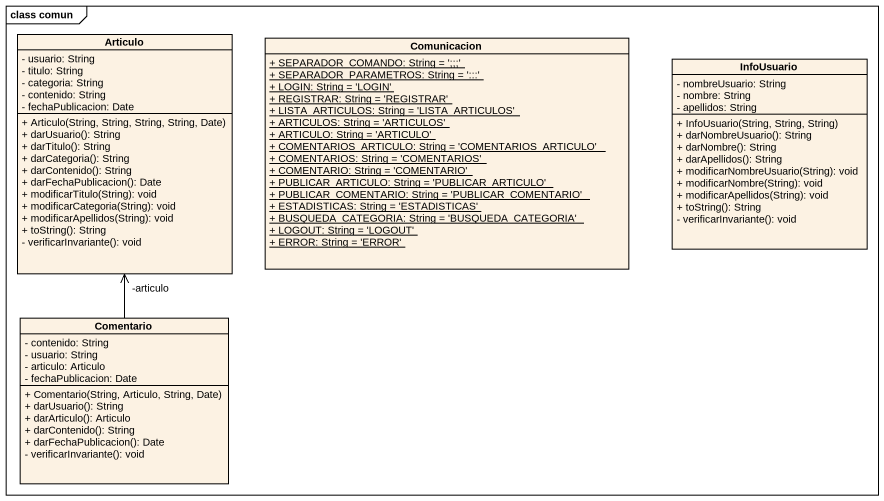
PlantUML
@startuml
mainframe class comun
hide circle
hide empty members
skinparam classAttributeIconSize 0
class Articulo {
  - usuario: String
  - titulo: String
  - categoria: String
  - contenido: String
  - fechaPublicacion: Date
  + Articulo(String, String, String, String, Date)
  + darUsuario(): String
  + darTitulo(): String
  + darCategoria(): String
  + darContenido(): String
  + darFechaPublicacion(): Date
  + modificarTitulo(String): void
  + modificarCategoria(String): void
  + modificarApellidos(String): void
  + toString(): String
  - verificarInvariante(): void
}
class Comunicacion {
  {static} + SEPARADOR_COMANDO: String = ';;;'
  {static} + SEPARADOR_PARAMETROS: String = ':::'
  {static} + LOGIN: String = 'LOGIN'
  {static} + REGISTRAR: String = 'REGISTRAR'
  {static} + LISTA_ARTICULOS: String = 'LISTA_ARTICULOS'
  {static} + ARTICULOS: String = 'ARTICULOS'
  {static} + ARTICULO: String = 'ARTICULO'
  {static} + COMENTARIOS_ARTICULO: String = 'COMENTARIOS_ARTICULO'
  {static} + COMENTARIOS: String = 'COMENTARIOS'
  {static} + COMENTARIO: String = 'COMENTARIO'
  {static} + PUBLICAR_ARTICULO: String = 'PUBLICAR_ARTICULO'
  {static} + PUBLICAR_COMENTARIO: String = 'PUBLICAR_COMENTARIO'
  {static} + ESTADISTICAS: String = 'ESTADISTICAS'
  {static} + BUSQUEDA_CATEGORIA: String = 'BUSQUEDA_CATEGORIA'
  {static} + LOGOUT: String = 'LOGOUT'
  {static} + ERROR: String = 'ERROR'
}
class InfoUsuario {
  - nombreUsuario: String
  - nombre: String
  - apellidos: String
  + InfoUsuario(String, String, String)
  + darNombreUsuario(): String
  + darNombre(): String
  + darApellidos(): String
  + modificarNombreUsuario(String): void
  + modificarNombre(String): void
  + modificarApellidos(String): void
  + toString(): String
  - verificarInvariante(): void
}
class Comentario {
  - contenido: String
  - usuario: String
  - articulo: Articulo
  - fechaPublicacion: Date
  + Comentario(String, Articulo, String, Date)
  + darUsuario(): String
  + darArticulo(): Articulo
  + darContenido(): String
  + darFechaPublicacion(): Date
  - verificarInvariante(): void
}
Comentario -up-> "-articulo" Articulo
@enduml
